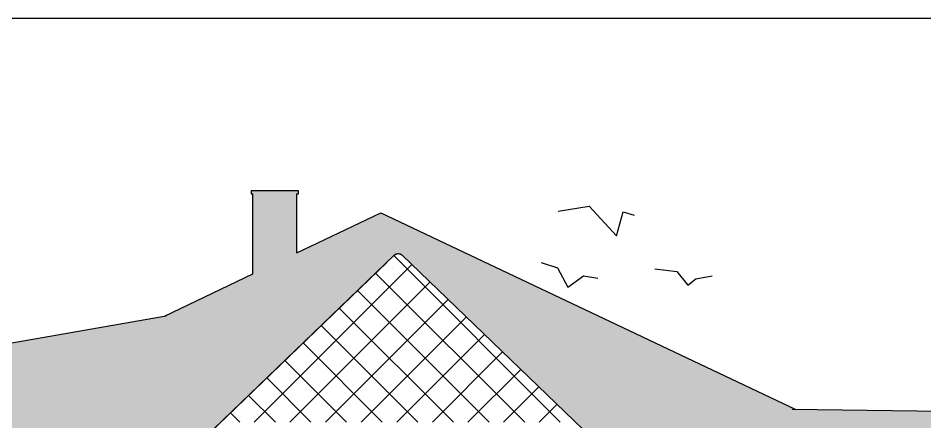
# Model space of a CAD drawing. Header units: metres. Extents: x 2773 to 296211, y -82189 to 61223.
# Drawn here: x 22864 to 40011, y 11256 to 18894 of the extents above; entities that cross this region are included whole.
import ezdxf

# ---------------------------------------------------------------- set-up
doc = ezdxf.new("R2010")
doc.units = ezdxf.units.M
doc.header["$LTSCALE"] = 0.5
doc.layers.add('-help', color=4, linetype='Continuous', plot=False)
for name, color, linetype in [('KON_025', 1, 'Continuous'), ('KON_050', 5, 'Continuous'), ('KON_SCHRAFF', 1, 'Continuous'), ('schnitte', 250, 'Continuous')]:
    doc.layers.add(name, color=color, linetype=linetype)

msp = doc.modelspace()

# ---------------------------------------------------------------- hatches: boundary and pattern name
at = {"layer": 'KON_025', "true_color": 0xc7c8ca, "transparency": 33554493}
h = msp.add_hatch(color=9, dxfattribs=at)
h.dxf.hatch_style = 1
h.paths.add_polyline_path([(29979.47, 14413.63), (30048.85, 14441.62), (30118.22, 14413.63), (36806.75, 7970.4), (39719.14, 6568.42), (39719.14, 4820.37), (40119.33, 4801.18), (41669.83, 5061.54), (42132.61, 5054.98), (42682.23, 4984.97), (42696.49, 4984.39), (42696.49, 11428.85), (37556.2, 11496.9), (29725.29, 15212.95), (28131.56, 14451.49), (28131.56, 15569.35), (28167.26, 15569.35), (28167.26, 15629.35), (27268.89, 15629.35), (27268.89, 15569.35), (27304.59, 15569.35), (27304.59, 14056.38), (25632.69, 13257.57), (22052.15, 12631.35), (22072.82, 12513.15), (22436.63, 12576.78), (22436.63, 11730.55), (20552.53, 10830.35), (20600.93, 10720.55), (22026.71, 11376.17), (22010.66, 9491.13), (22010.66, 9491.13), (21929.3, 9491.13), (21899.23, 5857.09), (15585.13, 5909.66), (15581.38, 5459.2), (15581.38, 5033.7), (15584.49, 4360.35), (15577.42, 2387.07), (16205.36, 2356.96), (17755.86, 2617.32), (18218.64, 2610.76), (18768.25, 2540.75), (20261.09, 2479.56), (20722.32, 2490.68), (21996.62, 2591.39), (22703.6, 2582.59), (23489.14, 2447.76), (23489.14, 7953.04), (23291.53, 7762.68), (23291.53, 7970.4)])
h.paths.add_polyline_path([(36612.96, 5327.92), (36612.96, 2470.24), (36691.5, 2932.78), (36680.22, 3259.33), (36676.28, 3455.92), (36704.11, 3782.51), (36749.23, 4008.2), (36799, 4343.81), (36872.16, 4616.84), (36980.59, 4725.27), (37017.37, 4862.56), (37138.47, 4932.47), (37874.29, 4883.53), (38062.42, 4850.1), (38257.96, 4847.67), (38358.8, 4846.41), (38386.73, 4852.64)], flags=17)
at = {"layer": 'KON_025', "transparency": 33554656}
h = msp.add_hatch(dxfattribs=at)
h.set_pattern_fill('NET', color=256, scale=150, angle=45)
h.set_pattern_definition([(45, (-40496.9, 4e-12), (-336.7596, 336.7596), []), (135, (-40496.9, 4e-12), (-336.7596, -336.7596), [])])
edge = h.paths.add_edge_path()
edge.add_arc((30048.85, 14341.62), 100, 406.0675, 491.100811, ccw=False)
edge.add_line((30118.23, 14413.63), (30049.14, 14480.76))
edge.add_line((30049.14, 14480.76), (33401.8, 11250.76))
edge.add_line((33401.8, 11250.76), (26696.77, 11250.76))
edge.add_line((26696.77, 11250.76), (29833.52, 14272.47))
edge.add_line((29833.52, 14272.47), (29983.11, 14416.97))

# ---------------------------------------------------------------- linework, layer by layer
at = {"layer": '-help'}
msp.add_lwpolyline([(14794.84, 18893.94), (42696.49, 18893.94), (42696.49, -1969.48), (14794.84, -1969.48)], close=True, dxfattribs=at)
at = {"layer": 'KON_025', "elevation": 0}
for points in [[(28131.56, 15569.35), (28167.26, 15569.35), (28167.26, 15629.35), (27268.89, 15629.35), (27268.89, 15569.35), (27304.59, 15569.35)], [(27304.59, 14056.38), (27304.59, 15569.35)], [(28131.56, 14451.49), (28131.56, 15569.35)], [(28131.56, 14451.49), (29725.29, 15212.95), (37556.2, 11496.9)], [(25632.69, 13257.57), (27304.59, 14056.38)], [(22436.63, 12576.78), (22072.82, 12513.15), (22052.15, 12631.35), (25665.86, 13263.38)], [(37501.71, 11497.62), (42696.49, 11428.85)]]:
    msp.add_lwpolyline(points, dxfattribs=at)
at = {"layer": 'KON_025'}
for points in [[(26944.68, 11489.57), (26944.68, 11489.87)], [(33149.93, 11493.11), (33149.93, 11493.41)], [(26706.95, 11260.57), (26706.95, 11260.85)], [(33387.65, 11264.1), (33387.65, 11264.39)]]:
    msp.add_lwpolyline(points, dxfattribs=at)
at = {"layer": 'KON_050'}
msp.add_lwpolyline([(23489.14, 8160.76), (23489.14, 8160.76), (29979.47, 14413.63, -0.40332803), (30118.22, 14413.63), (36806.75, 7970.4)], format="xyb", dxfattribs=at)
for points in [[(29833.52, 14272.47), (23291.53, 7970.4)], [(29941.33, 14168.6), (29941.32, 14168.61)], [(30156.95, 14168.6), (30156.96, 14168.61)]]:
    msp.add_lwpolyline(points, dxfattribs=at)
at = {"layer": 'KON_SCHRAFF'}
for points in [[(14794.84, 2424.59), (14794.84, 18893.94), (42696.49, 18893.94), (42696.49, 4984.39)], [(23489.14, 2447.76), (23489.14, 7953.04), (23291.53, 7762.68), (23291.53, 7970.4), (29979.47, 14413.63), (30048.85, 14441.62), (30118.22, 14413.63), (36806.75, 7970.4), (39719.14, 6568.42), (39719.14, 4820.37), (38386.73, 4852.64), (36612.96, 5327.92), (36612.96, 2447.76), (23489.14, 2447.76)], [(23489.14, 2447.76), (23489.14, 7953.04), (23291.53, 7762.68), (23291.53, 7970.4), (29979.47, 14413.63), (30048.85, 14441.62), (30118.22, 14413.63), (36806.75, 7970.4), (39719.14, 6568.42), (39719.14, 4820.37), (38386.73, 4852.64), (36612.96, 5327.92), (36612.96, 2447.76), (23489.14, 2447.76)]]:
    msp.add_lwpolyline(points, dxfattribs=at)
at = {"layer": 'schnitte'}
for points in [[(33075.99, 15241.47), (33663.05, 15339.24), (34176.73, 14777.07), (34306.07, 15228.35), (34512.7, 15169.12)], [(32751.9, 14270.98), (33064.08, 14171.44), (33260.08, 13804.24), (33554.05, 14016.4), (33823.56, 13975.6)], [(34904.98, 14148.41), (35317.62, 14098.85), (35526.86, 13839.31), (35677.84, 13961.03), (35988.61, 14019.55)]]:
    msp.add_lwpolyline(points, dxfattribs=at)

doc.saveas('drawing.dxf')
